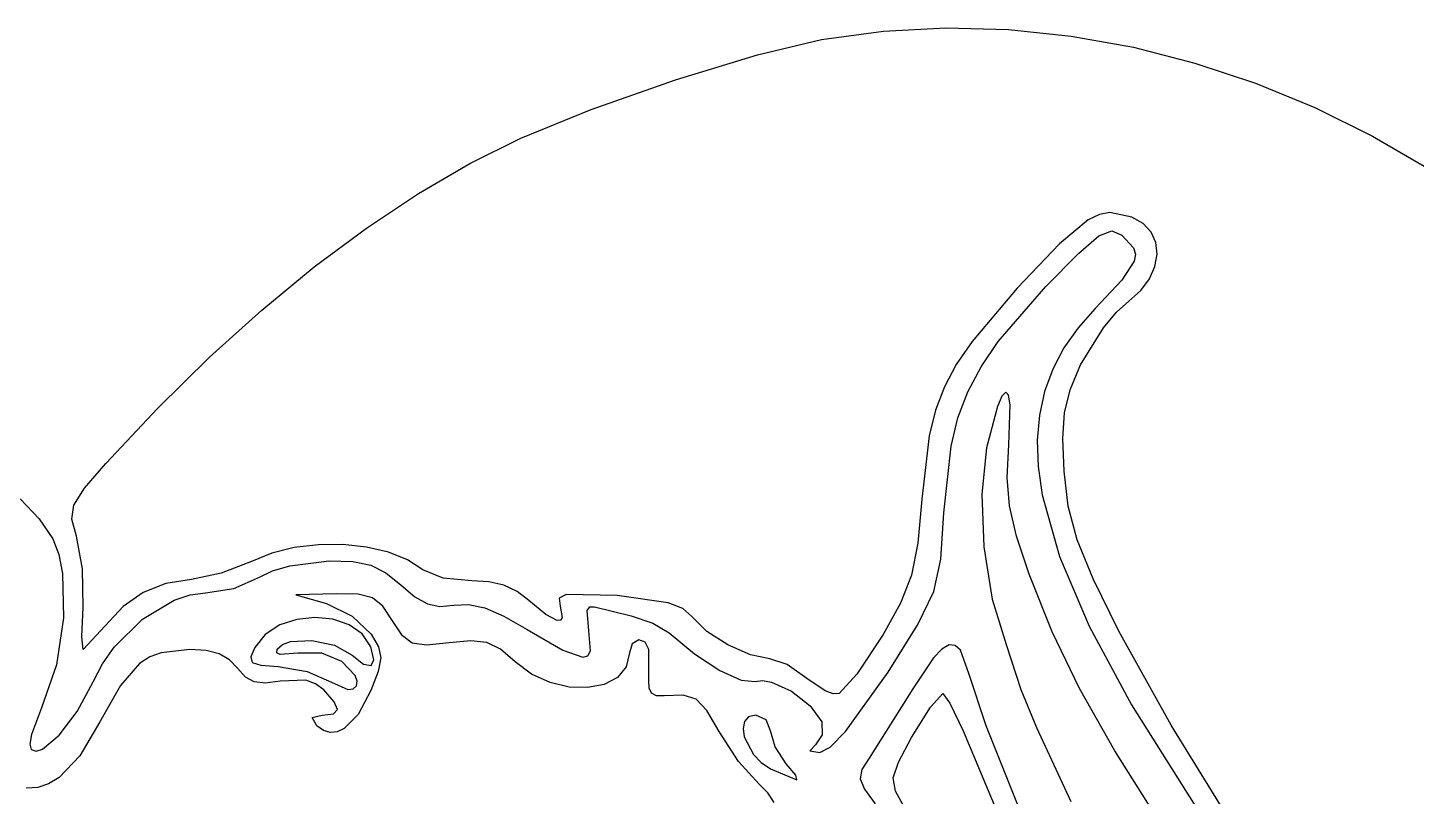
# Model space of a CAD drawing. Extents: x 6 to 299, y 56 to 249.
# Drawn here: x 158.6 to 241.3, y 203.2 to 249.1 of the extents above; entities that cross this region are included whole.
import ezdxf

# ---------------------------------------------------------------- set-up
doc = ezdxf.new("R2010")
doc.units = 0

msp = doc.modelspace()

# ---------------------------------------------------------------- linework, layer by layer
at = {"layer": 'Layer 1'}
for p, q in [((202.048854, 247.448866), (205.873982, 248.37086)), ((205.873982, 248.37086), (209.556807, 248.870092)), ((209.556807, 248.870092), (213.275946, 249.063985)), ((213.275946, 249.063985), (217.012179, 248.961242)), ((217.012179, 248.961242), (220.746283, 248.570568)), ((220.746283, 248.570568), (224.459035, 247.900665)), ((224.459035, 247.900665), (228.131213, 246.960237)), ((197.159956, 245.955373), (202.048854, 247.448866)), ((228.131213, 246.960237), (231.743595, 245.757988)), ((192.147611, 244.199022), (197.159956, 245.955373)), ((231.743595, 245.757988), (235.276959, 244.30262)), ((187.952143, 242.488449), (192.147611, 244.199022)), ((235.276959, 244.30262), (238.712082, 242.602838)), ((238.712082, 242.602838), (242.029741, 240.667344)), ((184.911581, 240.970466), (187.952143, 242.488449)), ((181.836236, 239.177323), (184.911581, 240.970466)), ((178.736124, 237.116877), (181.836236, 239.177323)), ((221.768125, 237.606841), (220.064229, 236.187043)), ((222.440311, 237.934527), (221.768125, 237.606841)), ((223.061871, 238.050431), (222.440311, 237.934527)), ((224.360754, 237.775967), (223.061871, 238.050431)), ((225.041996, 237.396143), (224.360754, 237.775967)), ((175.621262, 234.796986), (178.736124, 237.116877)), ((222.406445, 236.647866), (223.185815, 236.952068)), ((223.185815, 236.952068), (223.779009, 236.689965)), ((225.519763, 236.87576), (225.041996, 237.396143)), ((225.7953, 236.249914), (225.519763, 236.87576)), ((220.064229, 236.187043), (217.534894, 233.532883)), ((221.18104, 235.602418), (222.406445, 236.647866)), ((223.779009, 236.689965), (224.474862, 235.934035)), ((224.474862, 235.934035), (224.580161, 235.557005)), ((225.869851, 235.553704), (225.7953, 236.249914)), ((219.249738, 233.640782), (221.18104, 235.602418)), ((224.507119, 235.135163), (223.776245, 234.020737)), ((224.580161, 235.557005), (224.507119, 235.135163)), ((225.744663, 234.822225), (225.869851, 235.553704)), ((172.501665, 232.225508), (175.621262, 234.796986)), ((225.420979, 234.090575), (225.744663, 234.822225)), ((217.534894, 233.532883), (214.841132, 230.363028)), ((216.398846, 230.351007), (219.249738, 233.640782)), ((223.776245, 234.020737), (222.182707, 232.318148)), ((224.900044, 233.393851), (225.420979, 234.090575)), ((223.45733, 232.110544), (224.183104, 232.767149)), ((224.183104, 232.767149), (224.900044, 233.393851)), ((169.387348, 229.410302), (172.501665, 232.225508)), ((222.182707, 232.318148), (221.165389, 231.172448)), ((222.674923, 231.172754), (223.45733, 232.110544)), ((221.165389, 231.172448), (220.323211, 229.971251)), ((221.316454, 228.954082), (222.674923, 231.172754)), ((214.841132, 230.363028), (213.904195, 228.987586)), ((215.379104, 228.846154), (216.398846, 230.351007)), ((166.288329, 226.359226), (169.387348, 229.410302)), ((220.323211, 229.971251), (219.657493, 228.707589)), ((213.904195, 228.987586), (213.191598, 227.643486)), ((214.590952, 227.348239), (215.379104, 228.846154)), ((219.657493, 228.707589), (219.169557, 227.374497)), ((220.700211, 227.468026), (221.316454, 228.954082)), ((213.191598, 227.643486), (212.666622, 226.249494)), ((214.005229, 225.792448), (214.590952, 227.348239)), ((216.627135, 227.101041), (216.351154, 226.47142)), ((216.856095, 227.329669), (216.627135, 227.101041)), ((217.02504, 227.155526), (216.856095, 227.329669)), ((217.120975, 226.576831), (217.02504, 227.155526)), ((219.169557, 227.374497), (218.860723, 225.965011)), ((220.357853, 226.095145), (220.700211, 227.468026)), ((163.214623, 223.080137), (166.288329, 226.359226)), ((212.666622, 226.249494), (212.292549, 224.724372)), ((216.351154, 226.47142), (215.710107, 224.016319)), ((217.04184, 224.198671), (217.120975, 226.576831)), ((218.860723, 225.965011), (218.732314, 224.472164)), ((220.247549, 224.5674), (220.357853, 226.095145)), ((213.592775, 224.113966), (214.005229, 225.792448)), ((212.292549, 224.724372), (211.850244, 220.955799)), ((218.732314, 224.472164), (218.785648, 222.88899)), ((220.327471, 222.616748), (220.247549, 224.5674)), ((213.171032, 220.129676), (213.592775, 224.113966)), ((215.710107, 224.016319), (215.41722, 221.243886)), ((216.94088, 222.244505), (217.04184, 224.198671)), ((161.93564, 221.600732), (163.214623, 223.080137)), ((218.785648, 222.88899), (219.022049, 221.208524)), ((217.070597, 220.549283), (216.94088, 222.244505)), ((220.579286, 220.524394), (220.327471, 222.616748)), ((161.301735, 220.59747), (161.93564, 221.600732)), ((215.41722, 221.243886), (215.537879, 218.111285)), ((219.022049, 221.208524), (220.049332, 217.527853)), ((158.097523, 220.972825), (159.240617, 219.774747)), ((161.183146, 219.751462), (161.301735, 220.59747)), ((211.850244, 220.955799), (211.605522, 218.332338)), ((217.48815, 218.747785), (217.070597, 220.549283)), ((221.107617, 218.531223), (220.579286, 220.524394)), ((159.240617, 219.774747), (160.044483, 218.582257)), ((161.45011, 218.743821), (161.183146, 219.751462)), ((212.988963, 217.380292), (213.171032, 220.129676)), ((160.044483, 218.582257), (160.397799, 217.652289)), ((161.813871, 216.792252), (161.45011, 218.743821)), ((218.250699, 216.474794), (217.48815, 218.747785)), ((222.062967, 216.198413), (221.107617, 218.531223)), ((173.093832, 217.734916), (171.891782, 217.240953)), ((174.442628, 218.063506), (173.093832, 217.734916)), ((175.87542, 218.229827), (174.442628, 218.063506)), ((177.329458, 218.236982), (175.87542, 218.229827)), ((178.741991, 218.088074), (177.329458, 218.236982)), ((180.050271, 217.786207), (178.741991, 218.088074)), ((181.191545, 217.334482), (180.050271, 217.786207)), ((211.605522, 218.332338), (211.227351, 216.416953)), ((215.537879, 218.111285), (216.034824, 214.995462)), ((160.397799, 217.652289), (160.619392, 216.523031)), ((171.891782, 217.240953), (170.086135, 216.529908)), ((173.148642, 216.669174), (174.176538, 216.975991)), ((174.176538, 216.975991), (176.518336, 217.27532)), ((176.518336, 217.27532), (177.936196, 217.232269)), ((177.936196, 217.232269), (179.006133, 217.014842)), ((179.006133, 217.014842), (179.903855, 216.563301)), ((182.103065, 216.736004), (181.191545, 217.334482)), ((212.568532, 215.436531), (212.988963, 217.380292)), ((220.049332, 217.527853), (221.824732, 213.374426)), ((160.619392, 216.523031), (160.681292, 213.876408)), ((161.848238, 214.510372), (161.813871, 216.792252)), ((168.318629, 216.162549), (166.777367, 215.914826)), ((170.086135, 216.529908), (168.318629, 216.162549)), ((170.835294, 215.630706), (172.374179, 216.294987)), ((172.374179, 216.294987), (173.148642, 216.669174)), ((179.903855, 216.563301), (180.805071, 215.81791)), ((183.309543, 216.241385), (182.103065, 216.736004)), ((185.030243, 216.07261), (183.309543, 216.241385)), ((186.041715, 216.028097), (185.030243, 216.07261)), ((211.227351, 216.416953), (210.585796, 214.753655)), ((219.621837, 213.032663), (218.250699, 216.474794)), ((223.595839, 213.087145), (222.062967, 216.198413)), ((165.435181, 215.388219), (164.244928, 214.557462)), ((166.777367, 215.914826), (165.435181, 215.388219)), ((167.273376, 214.936883), (168.227357, 215.246425)), ((168.227357, 215.246425), (169.151227, 215.354414)), ((169.151227, 215.354414), (170.835294, 215.630706)), ((176.947362, 215.303885), (174.540497, 215.253367)), ((174.540497, 215.253367), (176.358206, 214.728439)), ((178.241854, 215.275159), (176.947362, 215.303885)), ((179.102512, 215.060771), (178.241854, 215.275159)), ((180.805071, 215.81791), (181.634992, 215.118795)), ((186.92993, 215.823841), (186.041715, 216.028097)), ((187.717613, 215.452031), (186.92993, 215.823841)), ((188.427493, 214.904853), (187.717613, 215.452031)), ((190.639731, 215.271537), (190.224239, 215.036634)), ((193.678437, 215.203247), (190.639731, 215.271537)), ((211.618833, 213.467669), (212.568532, 215.436531)), ((161.766635, 212.732671), (161.848238, 214.510372)), ((164.244928, 214.557462), (163.159465, 213.397287)), ((165.384583, 213.799676), (167.273376, 214.936883)), ((176.358206, 214.728439), (177.891889, 213.976262)), ((179.724273, 214.567686), (179.102512, 215.060771)), ((180.302075, 213.702872), (179.724273, 214.567686)), ((181.634992, 215.118795), (182.379966, 214.708224)), ((182.379966, 214.708224), (183.122814, 214.554797)), ((183.122814, 214.554797), (183.94636, 214.627119)), ((183.94636, 214.627119), (184.822673, 214.675198)), ((184.822673, 214.675198), (185.793329, 214.467478)), ((185.793329, 214.467478), (186.935174, 213.978622)), ((189.436556, 214.063709), (188.427493, 214.904853)), ((190.224239, 215.036634), (190.280589, 214.573417)), ((190.280589, 214.573417), (190.412352, 213.889182)), ((191.904912, 214.301373), (192.057214, 214.53428)), ((192.057214, 214.53428), (192.345519, 214.536054)), ((192.345519, 214.536054), (194.528127, 213.999885)), ((196.721172, 214.770723), (193.678437, 215.203247)), ((197.599634, 214.421215), (196.721172, 214.770723)), ((198.133818, 213.959333), (197.599634, 214.421215)), ((210.585796, 214.753655), (209.55092, 212.886457)), ((216.034824, 214.995462), (216.870799, 212.273363)), ((160.681292, 213.876408), (160.257948, 211.061925)), ((163.703847, 212.11587), (165.384583, 213.799676)), ((174.587825, 213.783192), (173.569779, 213.446111)), ((175.674487, 213.899023), (174.587825, 213.783192)), ((176.744147, 213.793207), (175.674487, 213.899023)), ((177.711189, 213.465345), (176.744147, 213.793207)), ((177.891889, 213.976262), (179.026735, 212.904976)), ((180.883325, 212.807773), (180.302075, 213.702872)), ((186.935174, 213.978622), (188.325054, 213.183289)), ((190.114592, 213.722216), (189.436556, 214.063709)), ((190.314085, 213.741591), (190.114592, 213.722216)), ((190.412352, 213.889182), (190.314085, 213.741591)), ((191.995402, 213.08879), (191.904912, 214.301373)), ((194.528127, 213.999885), (195.810099, 213.562981)), ((195.810099, 213.562981), (196.784008, 212.972763)), ((199.040245, 213.068096), (198.133818, 213.959333)), ((161.851557, 211.993271), (161.766635, 212.732671)), ((163.159465, 213.397287), (161.851557, 211.993271)), ((172.705966, 212.888178), (172.082003, 212.109792)), ((173.569779, 213.446111), (172.705966, 212.888178)), ((178.489996, 212.915041), (177.711189, 213.465345)), ((178.994951, 212.141895), (178.489996, 212.915041)), ((179.026735, 212.904976), (179.454823, 212.148717)), ((181.473442, 212.353661), (180.883325, 212.807773)), ((188.325054, 213.183289), (190.445154, 211.947082)), ((192.095809, 211.904584), (191.995402, 213.08879)), ((196.784008, 212.972763), (198.303041, 211.718093)), ((200.293416, 212.254864), (199.040245, 213.068096)), ((209.55092, 212.886457), (207.970052, 210.506064)), ((209.848961, 210.642979), (211.618833, 213.467669)), ((221.259156, 209.649382), (219.621837, 213.032663)), ((221.824732, 213.374426), (224.358816, 208.692518)), ((226.7077, 207.470703), (223.595839, 213.087145)), ((163.009939, 211.123079), (163.703847, 212.11587)), ((168.206595, 211.975454), (166.504704, 211.795041)), ((169.186831, 211.91866), (168.206595, 211.975454)), ((169.971355, 211.722504), (169.186831, 211.91866)), ((172.082003, 212.109792), (171.843357, 211.546495)), ((173.394641, 211.794967), (173.425335, 212.001707)), ((173.425335, 212.001707), (173.731357, 212.27832)), ((173.731357, 212.27832), (174.210475, 212.455163)), ((174.210475, 212.455163), (175.485723, 212.525645)), ((175.485723, 212.525645), (176.846519, 212.245351)), ((176.846519, 212.245351), (177.888302, 211.646482)), ((179.175248, 211.378218), (178.994951, 212.141895)), ((179.454823, 212.148717), (179.595689, 211.479467)), ((182.31819, 212.243968), (181.473442, 212.353661)), ((183.663336, 212.382125), (182.31819, 212.243968)), ((184.972924, 212.503513), (183.663336, 212.382125)), ((185.920383, 212.39731), (184.972924, 212.503513)), ((186.724036, 212.000842), (185.920383, 212.39731)), ((187.602207, 211.251439), (186.724036, 212.000842)), ((190.445154, 211.947082), (191.640566, 211.522431)), ((191.949176, 211.612953), (192.095809, 211.904584)), ((194.591808, 212.326775), (194.427252, 211.781771)), ((194.987443, 212.55346), (194.591808, 212.326775)), ((195.351672, 212.414728), (194.987443, 212.55346)), ((195.566058, 211.981574), (195.351672, 212.414728)), ((195.56975, 210.130257), (195.566058, 211.981574)), ((201.630463, 211.662304), (200.293416, 212.254864)), ((213.04583, 212.012626), (212.546384, 211.496051)), ((213.474813, 212.25669), (213.04583, 212.012626)), ((213.841197, 212.230396), (213.474813, 212.25669)), ((214.152848, 211.935899), (213.841197, 212.230396)), ((214.64342, 210.55091), (214.152848, 211.935899)), ((216.870799, 212.273363), (217.759351, 209.598799)), ((162.45017, 210.058542), (163.009939, 211.123079)), ((165.213978, 211.152483), (164.081731, 209.844347)), ((165.823738, 211.544244), (165.213978, 211.152483)), ((166.504704, 211.795041), (165.823738, 211.544244)), ((170.587453, 211.376426), (169.971355, 211.722504)), ((171.06241, 210.86986), (170.587453, 211.376426)), ((171.843357, 211.546495), (171.937857, 211.216972)), ((171.937857, 211.216972), (172.45158, 211.051114)), ((173.6019, 211.682583), (173.394641, 211.794967)), ((174.6527, 211.756394), (173.6019, 211.682583)), ((176.07812, 211.757806), (174.6527, 211.756394)), ((177.278487, 211.278967), (176.07812, 211.757806)), ((178.059636, 210.443806), (177.278487, 211.278967)), ((177.278487, 211.278967), (177.278487, 211.278967)), ((177.888302, 211.646482), (178.567803, 211.106285)), ((178.567803, 211.106285), (179.014825, 211.024939)), ((179.014825, 211.024939), (179.175248, 211.378218)), ((179.595689, 211.479467), (179.448381, 210.680407)), ((188.588493, 210.507726), (187.602207, 211.251439)), ((191.640566, 211.522431), (191.949176, 211.612953)), ((194.427252, 211.781771), (194.232992, 210.946325)), ((198.303041, 211.718093), (199.799861, 210.741543)), ((202.78852, 211.43308), (201.630463, 211.662304)), ((203.8286, 211.089631), (202.78852, 211.43308)), ((204.994205, 210.263887), (203.8286, 211.089631)), ((212.546384, 211.496051), (211.304635, 209.636752)), ((160.257948, 211.061925), (159.377126, 208.499117)), ((171.525347, 210.340823), (171.06241, 210.86986)), ((172.047179, 210.051751), (171.525347, 210.340823)), ((172.45158, 211.051114), (173.470601, 210.978815)), ((173.470601, 210.978815), (175.213885, 210.672756)), ((175.213885, 210.672756), (176.660483, 210.040085)), ((178.182152, 210.089135), (178.059636, 210.443806)), ((179.448381, 210.680407), (179.011947, 209.53472)), ((189.686938, 210.007114), (188.588493, 210.507726)), ((193.700278, 210.318967), (192.904214, 209.90553)), ((194.232992, 210.946325), (193.700278, 210.318967)), ((199.799861, 210.741543), (201.071246, 210.157666)), ((206.077729, 209.516265), (204.994205, 210.263887)), ((207.970052, 210.506064), (206.920451, 209.360651)), ((207.304623, 207.099751), (209.848961, 210.642979)), ((215.688217, 207.429178), (214.64342, 210.55091)), ((161.493017, 208.287503), (162.45017, 210.058542)), ((164.081731, 209.844347), (162.855275, 207.6672)), ((172.708529, 209.977918), (172.047179, 210.051751)), ((173.590021, 210.094596), (172.708529, 209.977918)), ((175.118918, 210.149106), (173.590021, 210.094596)), ((175.706129, 209.943104), (175.118918, 210.149106)), ((176.196063, 209.577452), (175.706129, 209.943104)), ((176.819092, 208.871546), (176.196063, 209.577452)), ((176.660483, 210.040085), (177.641367, 209.605321)), ((177.641367, 209.605321), (177.959359, 209.642512)), ((177.959359, 209.642512), (178.144174, 209.81291)), ((178.144174, 209.81291), (178.182152, 210.089135)), ((179.011947, 209.53472), (178.250598, 208.114103)), ((190.822442, 209.743768), (189.686938, 210.007114)), ((191.919901, 209.711852), (190.822442, 209.743768)), ((192.904214, 209.90553), (191.919901, 209.711852)), ((195.585867, 209.687057), (195.56975, 210.130257)), ((195.742939, 209.387624), (195.585867, 209.687057)), ((201.071246, 210.157666), (201.913975, 210.081015)), ((201.913975, 210.081015), (202.346769, 210.137707)), ((202.346769, 210.137707), (202.880198, 210.041561)), ((202.880198, 210.041561), (204.08389, 209.491316)), ((204.08389, 209.491316), (205.1949, 208.631412)), ((206.560795, 209.349639), (206.077729, 209.516265)), ((211.304635, 209.636752), (208.706765, 205.499104)), ((217.759351, 209.598799), (218.682034, 207.324564)), ((223.365261, 205.941133), (221.259156, 209.649382)), ((177.013476, 208.406323), (176.819092, 208.871546)), ((196.042371, 209.23055), (195.742939, 209.387624)), ((196.485572, 209.214429), (196.042371, 209.23055)), ((197.62284, 209.262727), (196.485572, 209.214429)), ((198.4, 209.020889), (197.62284, 209.262727)), ((199.038981, 208.345116), (198.4, 209.020889)), ((205.1949, 208.631412), (205.883078, 207.662978)), ((206.920451, 209.360651), (206.560795, 209.349639)), ((212.357488, 208.545703), (213.094516, 209.361989)), ((213.094516, 209.361989), (213.515467, 208.786031)), ((213.515467, 208.786031), (214.320757, 207.136195)), ((224.358816, 208.692518), (227.662153, 203.426404)), ((159.377126, 208.499117), (158.779624, 206.909693)), ((160.418551, 206.874075), (161.493017, 208.287503)), ((175.506928, 207.931893), (176.109032, 208.07194)), ((175.791278, 207.437369), (175.506928, 207.931893)), ((176.109032, 208.07194), (176.777396, 208.150286)), ((176.777396, 208.150286), (177.013476, 208.406323)), ((178.250598, 208.114103), (177.421098, 207.265648)), ((199.761709, 207.091607), (199.038981, 208.345116)), ((201.523921, 207.967816), (201.275872, 207.686382)), ((201.950868, 208.07194), (201.523921, 207.967816)), ((202.57183, 207.796924), (201.950868, 208.07194)), ((202.830117, 207.135716), (202.57183, 207.796924)), ((211.232962, 206.738195), (212.357488, 208.545703)), ((162.855275, 207.6672), (161.648664, 205.644363)), ((176.176833, 207.148973), (175.791278, 207.437369)), ((176.581856, 207.027391), (176.176833, 207.148973)), ((176.999045, 207.067867), (176.581856, 207.027391)), ((177.421098, 207.265648), (176.999045, 207.067867)), ((200.923257, 205.301014), (199.761709, 207.091607)), ((201.275872, 207.686382), (201.193966, 207.274047)), ((201.193966, 207.274047), (201.265447, 206.777218)), ((203.102451, 206.173579), (202.830117, 207.135716)), ((205.883078, 207.662978), (205.916263, 206.89193)), ((206.390121, 206.160629), (207.304623, 207.099751)), ((214.320757, 207.136195), (216.621462, 201.629752)), ((217.785431, 202.156638), (215.688217, 207.429178)), ((218.682034, 207.324564), (220.733181, 202.917576)), ((229.968947, 202.189941), (226.7077, 207.470703)), ((158.779624, 206.909693), (158.684062, 206.339986)), ((158.684062, 206.339986), (158.751341, 206.028375)), ((159.435187, 206.045338), (160.418551, 206.874075)), ((201.265447, 206.777218), (201.817544, 205.715711)), ((203.757217, 205.17505), (203.102451, 206.173579)), ((205.509983, 206.304684), (205.170588, 205.948599)), ((205.916263, 206.89193), (205.509983, 206.304684)), ((205.767802, 205.839754), (206.390121, 206.160629)), ((210.452126, 205.273304), (211.232962, 206.738195)), ((158.751341, 206.028375), (159.042798, 205.921192)), ((159.042798, 205.921192), (159.435187, 206.045338)), ((161.648664, 205.644363), (160.428883, 204.355729)), ((202.160358, 203.945919), (200.923257, 205.301014)), ((201.817544, 205.715711), (202.272649, 205.243849)), ((205.170588, 205.948599), (205.767802, 205.839754)), ((208.706765, 205.499104), (208.277096, 204.820663)), ((210.149082, 204.331695), (210.452126, 205.273304)), ((226.142753, 201.5241), (223.365261, 205.941133)), ((202.272649, 205.243849), (202.830117, 204.873126)), ((202.830117, 204.873126), (204.407647, 204.2168)), ((204.336798, 204.486245), (203.757217, 205.17505)), ((203.757217, 205.17505), (203.757217, 205.17505)), ((204.407647, 204.2168), (204.336798, 204.486245)), ((208.277096, 204.820663), (208.177783, 204.267292)), ((159.142418, 203.761083), (158.457456, 203.711439)), ((159.797331, 203.974171), (159.142418, 203.761083)), ((160.428883, 204.355729), (159.797331, 203.974171)), ((202.679034, 203.431004), (202.160358, 203.945919)), ((208.177783, 204.267292), (208.43433, 203.648951)), ((208.43433, 203.648951), (209.07224, 202.775603)), ((210.288556, 203.539473), (210.149082, 204.331695)), ((203.051749, 202.859715), (202.679034, 203.431004)), ((210.835274, 202.522743), (210.288556, 203.539473)), ((227.662153, 203.426404), (230.907085, 198.306487))]:
    msp.add_line(p, q, dxfattribs=at)

doc.saveas('drawing.dxf')
